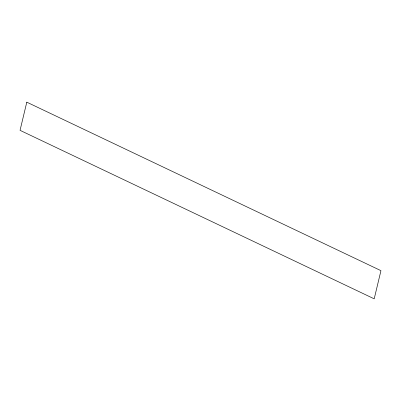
<?xml version="1.0" encoding="UTF-8"?>
<svg xmlns="http://www.w3.org/2000/svg" width="401" height="401" viewBox="0 0 401 401"><rect width="100%" height="100%" fill="white"/><g stroke="black" fill="none" stroke-linecap="round" stroke-linejoin="round"><path stroke-width="0.6" d="M26.797 102.17L20.05 130.34L374.203 298.83L380.95 270.66L26.797 102.17"/></g></svg>
